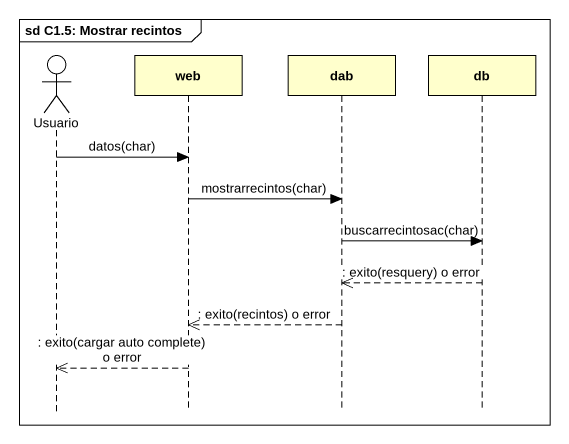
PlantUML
@startuml
mainframe sd C1.5: Mostrar recintos
hide footbox
actor Usuario
participant web
participant dab
participant db

Usuario -> web : datos(char)
web -> dab : mostrarrecintos(char)
dab -> db : buscarrecintosac(char)
db -->> dab : : exito(resquery) o error
dab -->> web : : exito(recintos) o error
web -->> Usuario : : exito(cargar auto complete) o error
@enduml
